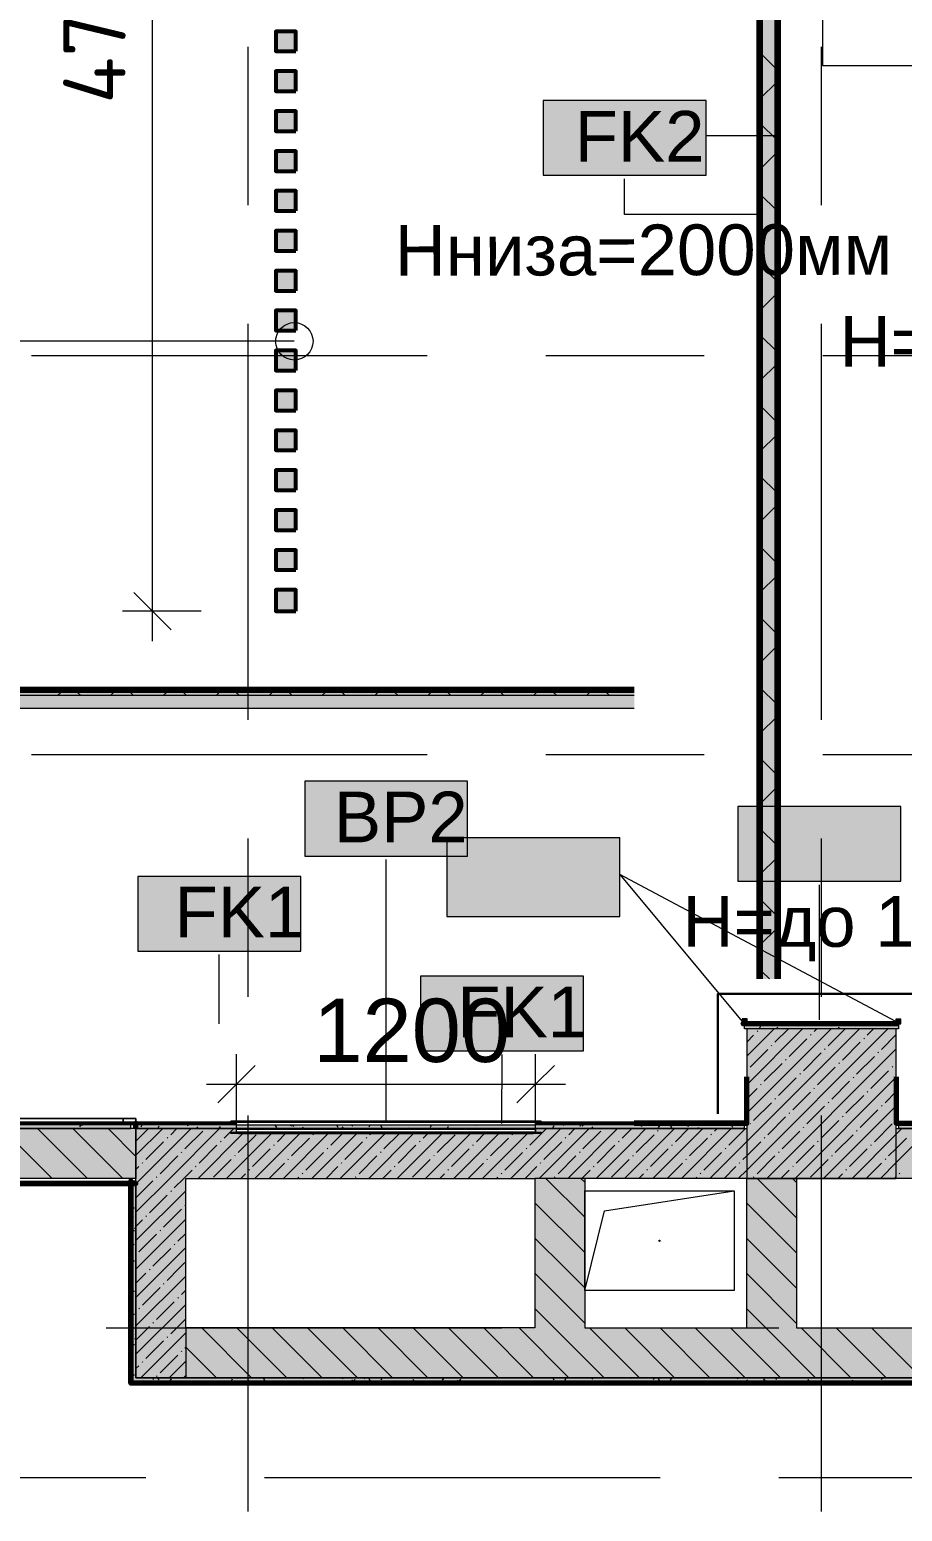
# Model space of a CAD drawing. Header units: millimetres. Extents: x -3817 to 677485, y -22715 to 103890.
# Drawn here: x 51527 to 55028, y 12276 to 18218 of the extents above; entities that cross this region are included whole.
import ezdxf

# ---------------------------------------------------------------- set-up
doc = ezdxf.new("R2010")
doc.units = ezdxf.units.MM
doc.layers.add('PDF _Геометрия', color=7, linetype='Continuous', true_color=0x1d1d1d)
doc.layers.add('PDF _Сплошная заливка', color=7, linetype='Continuous', true_color=0xffffff)
doc.layers.add('PDF _Текст', color=7, linetype='Continuous')
doc.styles.add('PDF GOST-Common', font='arial.ttf')
doc.styles.add('PDF ISOCPEUR', font='isocpeur.ttf')

msp = doc.modelspace()

# ---------------------------------------------------------------- hatches: boundary and pattern name
at = {"layer": 'PDF _Сплошная заливка', "transparency": 33554559}
for points in [[(53951.9, 15559.8), (53951.9, 15572.3), (50511.2, 15572.3), (50511.2, 15559.8), (53362, 15559.8)], [(53362, 15547.3), (53951.9, 15547.3), (53951.9, 15559.8), (50511.2, 15559.8), (50511.2, 15547.3), (51877.7, 15547.3)], [(55003.3, 14211.3), (55012.3, 14211.3), (55012.3, 14231.3), (54394.3, 14231.3), (54394.3, 14211.3), (54846.4, 14211.3)], [(51933.3, 13811.3), (51933.3, 13831.3), (50511.2, 13831.3), (50511.2, 13811.3), (51877.7, 13811.3)], [(51953.3, 13611.3), (51952.3, 13811.3), (50511.2, 13811.3), (50511.2, 13611.3), (51877.7, 13611.3)], [(51952.3, 13811.3), (53951.9, 13811.3), (53951.9, 13831.3), (53556.7, 13831.3), (53556.7, 13824.3), (52356.7, 13824.3), (52356.7, 13831.3), (51952.3, 13831.3)], [(53553.3, 13250.9), (53753.3, 13250.9), (53753.3, 13611.3), (53553.3, 13611.3), (53553.3, 13450.1)]]:
    msp.add_hatch(color=256, dxfattribs=at).paths.add_polyline_path(points)
at = {"layer": 'PDF _Сплошная заливка', "true_color": 0xe7e7e7, "transparency": 33554559}
msp.add_hatch(color=254, dxfattribs=at).paths.add_polyline_path([(53951.9, 15497.3), (53951.9, 15547.3), (50511.2, 15547.3), (50511.2, 15497.3), (53362, 15497.3)])
at = {"layer": 'PDF _Сплошная заливка', "transparency": 33554559}
h = msp.add_hatch(color=256, dxfattribs=at)
h.paths.add_polyline_path([(53951.9, 13611.3), (53951.9, 13811.3), (51953.3, 13811.3), (51953.3, 13611.3), (53753.3, 13611.3)], flags=0)
h.paths.add_polyline_path([(52341.5, 13791.3), (52334.2, 13791.3), (52334.2, 13796.3), (52356.7, 13796.3), (52356.7, 13808.3), (53556.7, 13808.3), (53556.7, 13796.3), (53579.2, 13796.3), (53579.2, 13791.3), (52356.7, 13791.3)], flags=0)
h = msp.add_hatch(color=256, dxfattribs=at)
h.paths.add_polyline_path([(56742.5, 13611.3), (60403.3, 13611.3), (60403.3, 13811.3), (57203.2, 13811.3), (57203.2, 13646.4), (56143.2, 13646.4), (56143.2, 13811.3), (55003.3, 13811.3), (55003.3, 13611.3), (56330.8, 13611.3)], flags=0)
h.paths.add_polyline_path([(53951.9, 13611.3), (54403.3, 13611.3), (54403.3, 13811.3), (53951.9, 13811.3)], flags=0)
h = msp.add_hatch(color=256, dxfattribs=at)
h.paths.add_polyline_path([(58473.3, 12811.3), (58683.3, 12811.3), (58683.3, 13011.4), (58473.3, 13011.4), (58473.3, 12891.4)], flags=0)
h.paths.add_polyline_path([(55103.3, 12811.3), (55103.3, 12851.3), (55108.3, 12851.3), (55108.3, 12811.3), (55447.1, 12811.3), (55458.6, 12831.3), (55493.3, 12811.3), (55498.3, 12811.3), (55498.3, 12851.3), (55503.3, 12851.3), (55503.3, 12811.3), (55743.3, 12811.3), (55743.3, 13011.4), (52153.3, 13011.4), (52153.3, 12811.3), (53362, 12811.3)], flags=0)
h.paths.add_polyline_path([(56853.3, 12811.3), (56853.3, 13011.4), (56643.3, 13011.4), (56643.3, 12811.3)], flags=0)
h.paths.add_polyline_path([(57553.3, 12811.3), (57773.3, 12811.3), (57773.3, 13011.4), (57553.3, 13011.4), (57553.3, 12891.4)], flags=0)
h = msp.add_hatch(color=256, dxfattribs=at)
h.paths.add_polyline_path([(56643.3, 12791.4), (56853.3, 12791.4), (56853.3, 12811.3), (56643.3, 12811.3)], flags=0)
h.paths.add_polyline_path([(53362, 12791.4), (55435.5, 12791.4), (55447.1, 12811.3), (51953.3, 12811.3), (51953.3, 12791.4)], flags=0)
h.paths.add_polyline_path([(55943.3, 12791.4), (55943.3, 12811.3), (55493.3, 12811.3), (55481.7, 12791.4), (55493.3, 12791.4)], flags=0)
h.paths.add_polyline_path([(57553.3, 12791.4), (57773.3, 12791.4), (57773.3, 12811.3), (57553.3, 12811.3)], flags=0)
h.paths.add_polyline_path([(61403.3, 12791.4), (61403.3, 12811.3), (61353.3, 12811.3), (61341.7, 12791.4), (61353.3, 12791.4)], flags=0)
h.paths.add_polyline_path([(58683.3, 12791.4), (58683.3, 12811.3), (58473.3, 12811.3), (58473.3, 12791.4)], flags=0)
h.paths.add_polyline_path([(61295.5, 12791.4), (61307.1, 12811.3), (59383.3, 12811.3), (59383.3, 12791.4), (61128.6, 12791.4)], flags=0)

# ---------------------------------------------------------------- linework, layer by layer
at = {"layer": 'PDF _Геометрия', "color": 7, "lineweight": 9}
for points in [[(52019.4, 15766.3), (52019.4, 20611.3), (52019.4, 22531.3)], [(54465.8, 18561.3), (54465.8, 14411.3)], [(54515.8, 18561.3), (54515.8, 14411.3)], [(54707, 18560.9), (54707, 18074.3), (55361.7, 18074.3)], [(54528.8, 17792.2), (54240.3, 17792.2)], [(54452.8, 17477.3), (53913.7, 17477.3), (53913.7, 17620.2)], [(52588.6, 16968.4), (50616.4, 16968.4), (49960.6, 16968.4)], [(52215, 15886.3), (52019.4, 15886.3), (51899.4, 15886.3)], [(53951.9, 15559.8), (50511.2, 15559.8)], [(53951.9, 15547.3), (50511.2, 15547.3)], [(52956.7, 13841.3), (52956.7, 14890.2)], [(55001.3, 14240.6), (53895, 14829.7), (54385.3, 14241.1)], [(54694.8, 14247), (54694.8, 14789.1)], [(52287.7, 14231.8), (52287.7, 14508.6)], [(52356.7, 13795.2), (52356.7, 13989.1), (52356.7, 14109.1)], [(53421.6, 13832), (53421.7, 14108.8)], [(53556.7, 13795.2), (53556.7, 13989.1), (53556.7, 14109.1)], [(52236.7, 13989.1), (53676.7, 13989.1)], [(53579.2, 13841.3), (52334.2, 13841.3), (53579.2, 13841.3)], [(52341.5, 13836.3), (52334.2, 13836.3), (52334.2, 13841.3), (52334.2, 13836.3), (53579.2, 13836.3), (53570.8, 13836.3)], [(52356.7, 13836.3), (52356.7, 13832.8)], [(53547.6, 13841.3), (52364.2, 13841.3), (53547.6, 13841.3)], [(52364.2, 13791.3), (53547.6, 13791.3)], [(53547.6, 13824.3), (52364.7, 13824.3)], [(52364.7, 13808.3), (53547.6, 13808.3)], [(53556.7, 13836.3), (53556.7, 13832.5)], [(53753.3, 13611.3), (53553.3, 13611.3)], [(54603.3, 13611.3), (54403.3, 13611.3)], [(53753.3, 13161.3), (53833.3, 13481.3), (54353.3, 13561.4)], [(52153.3, 13011.4), (52153.3, 12811.3)]]:
    msp.add_lwpolyline(points, dxfattribs=at)
at = {"layer": 'PDF _Геометрия', "color": 96, "lineweight": 70, "true_color": 0x008000}
for points in [[(54453.3, 14411.3), (54453.3, 18561.3), (54452.3, 18561.3), (54452.3, 14411.3)], [(54528.3, 14411.3), (54528.3, 18555.3), (54529.3, 18555.3), (54529.3, 14411.3)], [(56818.5, 13831.3), (56143.2, 13831.3), (55007.3, 13831.3), (55007.3, 13832.3), (56143.2, 13832.3), (56818.5, 13832.3)]]:
    msp.add_lwpolyline(points, dxfattribs=at)
at = {"layer": 'PDF _Геометрия', "color": 9, "lineweight": 9, "true_color": 0xc0c0c0}
for points in [[(54453.3, 14411.3), (54453.3, 18561.3), (54528.3, 18561.3), (54528.3, 14411.3)], [(55003.3, 13811.3), (56143.2, 13811.3), (56818.5, 13811.3), (56143.2, 13811.3), (55013.3, 13811.3), (55013.3, 13831.3), (56143.2, 13831.3), (56798.5, 13831.3), (56798.5, 16326.3), (56798.5, 17715.1), (56798.5, 17735.1), (57573.3, 17735.1), (57573.3, 17815.1), (57585.3, 17815.1)], [(50511.2, 15572.3), (53951.9, 15572.3)], [(50511.2, 15497.3), (53951.9, 15497.3)], [(51952.3, 13811.3), (50511.2, 13811.3), (51933.3, 13811.3), (51933.3, 13831.3), (50511.2, 13831.3)], [(53556.7, 13831.3), (53951.9, 13831.3), (54393.3, 13831.3), (54393.3, 13811.3), (53951.9, 13811.3), (51953.3, 13811.3), (53951.9, 13811.3), (54403.3, 13811.3)], [(51953.3, 13831.3), (52356.7, 13831.3)], [(55435.5, 12791.4), (51953.3, 12791.4), (51933.3, 12791.4), (51933.3, 13250.9), (51933.3, 13601.4), (51953.3, 13601.4), (51953.3, 13250.9), (51953.3, 13611.3), (50511.2, 13611.3)]]:
    msp.add_lwpolyline(points, dxfattribs=at)
at = {"layer": 'PDF _Геометрия', "color": 2, "lineweight": 53}
for points in [[(52595, 18131.3), (52595, 18211.3), (52515, 18211.3), (52515, 18131.3)], [(52595, 17971.3), (52595, 18051.3), (52515, 18051.3), (52515, 17971.3)], [(52595, 17811.3), (52595, 17891.3), (52515, 17891.3), (52515, 17811.3)], [(52595, 17651.3), (52595, 17731.3), (52515, 17731.3), (52515, 17651.3)], [(52595, 17491.3), (52595, 17571.3), (52515, 17571.3), (52515, 17491.3)], [(52595, 17331.3), (52595, 17411.4), (52515, 17411.4), (52515, 17331.3)], [(52595, 17171.3), (52595, 17251.3), (52515, 17251.3), (52515, 17171.3)], [(52595, 17011.3), (52595, 17091.3), (52515, 17091.3), (52515, 17011.3)], [(52595, 16851.3), (52595, 16931.3), (52515, 16931.3), (52515, 16851.3)], [(52595, 16691.3), (52595, 16771.3), (52515, 16771.3), (52515, 16691.3)], [(52595, 16531.4), (52595, 16611.3), (52515, 16611.3), (52515, 16531.4)], [(52595, 16371.3), (52595, 16451.3), (52515, 16451.3), (52515, 16371.3)], [(52595, 16211.3), (52595, 16291.3), (52515, 16291.3), (52515, 16211.3)], [(52595, 16051.3), (52595, 16131.3), (52515, 16131.3), (52515, 16051.3)], [(52595, 15886.3), (52595, 15971.3), (52515, 15971.3), (52515, 15886.3)]]:
    msp.add_lwpolyline(points, close=True, dxfattribs=at)
at = {"layer": 'PDF _Геометрия', "color": 253, "lineweight": 9, "true_color": 0xaaaaaa}
for points in [[(52403.3, 17514.8), (52403.3, 18149.8)], [(54703.3, 17514.8), (54703.3, 18149.8)], [(52403.3, 15451), (52403.3, 17038.5)], [(54703.3, 15451), (54703.3, 17038.5)], [(51533.8, 16911.4), (53121.3, 16911.4)], [(53597.6, 16911.4), (54232.6, 16911.4)], [(54708.8, 16911.4), (56296.3, 16911.4)], [(51533.8, 15311.3), (53121.3, 15311.3)], [(53597.6, 15311.3), (54232.6, 15311.3)], [(54708.8, 15311.3), (56296.3, 15311.3)], [(52403.3, 14339.8), (52403.3, 14974.8)], [(54703.3, 14339.8), (54703.3, 14974.8)], [(52403.3, 12276), (52403.3, 13863.5)], [(54703.3, 12276), (54703.3, 13863.5)], [(51833.8, 13011.4), (53421.3, 13011.4)], [(53897.6, 13011.4), (54532.6, 13011.4)], [(55008.8, 13011.4), (56596.3, 13011.4)], [(51357.6, 12411.3), (51992.6, 12411.3)], [(52468.8, 12411.3), (54056.3, 12411.3)], [(54532.6, 12411.3), (55167.6, 12411.3)]]:
    msp.add_lwpolyline(points, dxfattribs=at)
at = {"layer": 'PDF _Геометрия', "color": 6, "lineweight": 9, "true_color": 0xff1dff}
for points in [[(54528.3, 18054.2), (54515.8, 18066.7), (54465.8, 18116.7), (54453.3, 18129.2)], [(54453.3, 17937.6), (54465.8, 17950.1), (54515.8, 18000.1), (54528.3, 18012.6)], [(54528.3, 17771.3), (54515.8, 17783.8), (54465.8, 17833.8), (54453.3, 17846.3)], [(54453.3, 17654.7), (54465.8, 17667.2), (54515.8, 17717.2), (54528.3, 17729.7)], [(54528.3, 17488.5), (54515.8, 17501), (54465.8, 17551), (54453.3, 17563.5)], [(54453.3, 17371.9), (54465.8, 17384.4), (54515.8, 17434.4), (54528.3, 17446.9)], [(54528.3, 17205.7), (54515.8, 17218.2), (54465.8, 17268.2), (54453.3, 17280.7)], [(54453.3, 17089.1), (54465.8, 17101.6), (54515.8, 17151.6), (54528.3, 17164.1)], [(54528.3, 16922.8), (54515.8, 16935.3), (54465.8, 16985.3), (54453.3, 16997.8)], [(54453.3, 16806.2), (54465.8, 16818.7), (54515.8, 16868.7), (54528.3, 16881.2)], [(54528.3, 16640), (54515.8, 16652.5), (54465.8, 16702.5), (54453.3, 16715)], [(54453.3, 16523.4), (54465.8, 16535.9), (54515.8, 16585.9), (54528.3, 16598.4)], [(54528.3, 16357.1), (54515.8, 16369.6), (54465.8, 16419.6), (54453.3, 16432.1)], [(54453.3, 16240.5), (54465.8, 16253), (54515.8, 16303), (54528.3, 16315.5)], [(54528.3, 16074.3), (54515.8, 16086.8), (54465.8, 16136.8), (54453.3, 16149.3)], [(54453.3, 15957.7), (54465.8, 15970.2), (54515.8, 16020.2), (54528.3, 16032.7)], [(54528.3, 15791.4), (54515.8, 15803.9), (54465.8, 15853.9), (54453.3, 15866.4)], [(54453.3, 15674.8), (54465.8, 15687.3), (54515.8, 15737.3), (54528.3, 15749.8)], [(54528.3, 15508.6), (54515.8, 15521.1), (54465.8, 15571.1), (54453.3, 15583.6)], [(54453.3, 15392), (54465.8, 15404.5), (54515.8, 15454.5), (54528.3, 15467)], [(54528.3, 15225.8), (54515.8, 15238.3), (54465.8, 15288.3), (54453.3, 15300.8)], [(54453.3, 15109.2), (54465.8, 15121.7), (54515.8, 15171.7), (54528.3, 15184.2)], [(54528.3, 14942.9), (54515.8, 14955.4), (54465.8, 15005.4), (54453.3, 15017.9)], [(54453.3, 14826.3), (54465.8, 14838.8), (54515.8, 14888.8), (54528.3, 14901.3)], [(54528.3, 14660.1), (54515.8, 14672.6), (54465.8, 14722.6), (54453.3, 14735.1)], [(54453.3, 14543.5), (54465.8, 14556), (54515.8, 14606), (54528.3, 14618.5)], [(54494.1, 14411.3), (54465.8, 14439.7), (54453.3, 14452.2)]]:
    msp.add_lwpolyline(points, dxfattribs=at)
at = {"layer": 'PDF _Геометрия', "color": 7, "lineweight": 9}
for points in [[(54240.3, 17934.1), (53587.1, 17934.1), (53587.1, 17634.1), (54240.3, 17634.1)], [(53283.2, 15204.1), (52630.1, 15204.1), (52630.1, 14904.1), (53283.2, 14904.1)], [(55021.4, 15103), (54368.3, 15103), (54368.3, 14803), (55021.4, 14803)], [(53895, 14977.3), (53201, 14977.3), (53201, 14662), (53895, 14662)], [(53895, 14977.3), (53201, 14977.3), (53201, 14662), (53895, 14662)], [(52614.3, 14822.5), (51961.2, 14822.5), (51961.2, 14522.5), (52614.3, 14522.5)], [(53748.2, 14422.7), (53095.1, 14422.7), (53095.1, 14122.7), (53748.2, 14122.7)], [(55003.3, 14211.3), (54403.3, 14211.3), (54403.3, 13611.3), (55003.3, 13611.3)], [(50949.3, 13851.3), (50949.3, 13832.3), (50949.3, 13851.3), (50899.3, 13851.3), (50899.3, 13832.3), (50899.3, 13851.3), (49399.3, 13851.3), (50899.3, 13851.3), (50949.3, 13851.3), (51902.3, 13851.3), (50949.3, 13851.3), (51902.3, 13851.3), (50949.3, 13851.3), (51902.3, 13851.3), (51952.3, 13851.3), (51952.3, 13831.3), (51952.3, 13851.3), (51902.3, 13851.3), (51902.3, 13832.3), (51902.3, 13851.3)], [(51953.3, 13811.3), (51953.3, 13611.3)], [(52334.2, 13796.3), (53579.2, 13796.3), (53579.2, 13791.3), (52334.2, 13791.3)], [(52356.7, 13824.3), (52356.7, 13836.3), (53556.7, 13836.3), (53556.7, 13824.3)], [(52356.7, 13796.3), (52356.7, 13808.3), (53556.7, 13808.3), (53556.7, 13796.3)], [(53579.2, 13841.3), (53579.2, 13836.3)], [(54353.3, 13561.4), (54353.3, 13161.3), (53753.3, 13161.3), (53753.3, 13561.4)]]:
    msp.add_lwpolyline(points, close=True, dxfattribs=at)
at = {"layer": 'PDF _Геометрия', "color": 7, "lineweight": 20}
for points in [[(51944.4, 15961.3), (52019.4, 15886.3), (52094.4, 15811.3)], [(52431.7, 14064.1), (52356.7, 13989.1), (52281.7, 13914.1)], [(53631.7, 14064.1), (53556.7, 13989.1), (53481.7, 13914.1)]]:
    msp.add_lwpolyline(points, dxfattribs=at)
at = {"layer": 'PDF _Геометрия', "color": 231, "lineweight": 70, "true_color": 0xff80c0}
for points in [[(50511.2, 15573.6), (53951.9, 15573.6)], [(50511.2, 15572.6), (53951.9, 15572.6)], [(54394.3, 14231.3), (54388.5, 14231.3), (54388.5, 14232.3), (55012.3, 14232.3), (55012.3, 14231.3)], [(55003.3, 14231.3), (54403.3, 14231.3)], [(54402.3, 14018.3), (54402.3, 13831.3), (54403.3, 13831.3), (54403.3, 14018.3)], [(55003.3, 14018.3), (55003.3, 13832.3), (55004.3, 13832.3), (55004.3, 14018.3)], [(51952.3, 13811.3), (51952.3, 13831.3), (51952.3, 13832.3), (51953.3, 13832.3), (51953.3, 13831.3)], [(54403.3, 13832.3), (53951.9, 13832.4)], [(54403.3, 13831.3), (53951.9, 13831.4)], [(50511.2, 13590.4), (51953.3, 13590.4), (51953.3, 13591.3), (50511.2, 13591.3)], [(55435, 12790.4), (51932.3, 12790.4), (51932.3, 12791.4), (51932.3, 13250.9), (51932.3, 13601.4), (51933.3, 13601.4), (51933.3, 13250.9), (51933.3, 12791.4), (55435.5, 12791.4)]]:
    msp.add_lwpolyline(points, dxfattribs=at)
at = {"layer": 'PDF _Геометрия', "lineweight": 9}
for points in [[(51638.8, 15547.3), (51651.3, 15559.8), (51663.8, 15572.3)], [(51731.8, 15547.3), (51719.3, 15559.8), (51706.8, 15572.3)], [(51850.9, 15547.3), (51863.4, 15559.8), (51875.9, 15572.3)], [(51943.9, 15547.3), (51931.4, 15559.8), (51918.9, 15572.3)], [(52063, 15547.3), (52075.5, 15559.8), (52088, 15572.3)], [(52156.1, 15547.3), (52143.6, 15559.8), (52131.1, 15572.3)], [(52275.2, 15547.3), (52287.7, 15559.8), (52300.2, 15572.3)], [(52368.2, 15547.3), (52355.7, 15559.8), (52343.2, 15572.3)], [(52487.3, 15547.3), (52499.8, 15559.8), (52512.3, 15572.3)], [(52580.3, 15547.3), (52567.8, 15559.8), (52555.3, 15572.3)], [(52699.4, 15547.3), (52711.9, 15559.8), (52724.4, 15572.3)], [(52792.5, 15547.3), (52780, 15559.8), (52767.5, 15572.3)], [(52911.6, 15547.3), (52924.1, 15559.8), (52936.6, 15572.3)], [(53004.6, 15547.3), (52992.1, 15559.8), (52979.6, 15572.3)], [(53123.7, 15547.3), (53136.2, 15559.8), (53148.7, 15572.3)], [(53216.7, 15547.3), (53204.2, 15559.8), (53191.7, 15572.3)], [(53335.8, 15547.3), (53348.3, 15559.8), (53360.8, 15572.3)], [(53428.9, 15547.3), (53416.4, 15559.8), (53403.9, 15572.3)], [(53548, 15547.3), (53560.5, 15559.8), (53573, 15572.3)], [(53641, 15547.3), (53628.5, 15559.8), (53616, 15572.3)], [(53760.1, 15547.3), (53772.6, 15559.8), (53785.1, 15572.3)], [(53853.1, 15547.3), (53840.6, 15559.8), (53828.1, 15572.3)], [(54255.5, 13611.3), (54403.3, 13759.1), (54855.5, 14211.3)], [(54369.6, 13611.3), (54403.3, 13645), (54969.6, 14211.3)], [(54403.3, 14101.2), (54513.4, 14211.3)], [(54403.3, 13987.2), (54627.4, 14211.3)], [(54403.3, 13873.1), (54741.5, 14211.3)], [(54445.2, 14200.2), (54447.5, 14202.5)], [(54516.5, 14157.4), (54570.4, 14211.3)], [(54673.3, 14200.2), (54684.5, 14211.3)], [(54730.3, 14143.1), (54798.5, 14211.3)], [(54887.1, 14185.9), (54912.6, 14211.3)], [(54403.3, 14158.2), (54430.9, 14185.9)], [(54502.2, 14143.1), (54504.6, 14145.5)], [(54573.5, 14100.4), (54644.8, 14171.6)], [(54659, 14185.9), (54661.4, 14188.3)], [(54787.3, 14086.1), (54858.6, 14157.4)], [(54872.9, 14171.6), (54875.2, 14174)], [(54944.1, 14128.9), (55003.3, 14188)], [(54416.7, 14057.6), (54487.9, 14128.9)], [(54483.6, 13611.3), (55003.3, 14131)], [(54559.2, 14086.1), (54561.6, 14088.5)], [(54630.5, 14043.3), (54701.8, 14114.6)], [(54716, 14128.9), (54718.4, 14131.2)], [(54844.3, 14029.1), (54915.6, 14100.4)], [(54929.9, 14114.6), (54932.3, 14117)], [(54403.3, 14044.2), (54404.8, 14045.7)], [(54473.7, 14000.6), (54545, 14071.9)], [(54616.2, 14029.1), (54618.6, 14031.5)], [(54687.5, 13986.3), (54758.8, 14057.6)], [(54773.1, 14071.9), (54775.4, 14074.2)], [(54901.4, 13972.1), (54972.6, 14043.3)], [(54986.9, 14057.6), (54989.3, 14060)], [(55001.2, 14071.9), (55003.3, 14074)], [(54403.3, 13930.2), (54445.2, 13972.1)], [(54459.4, 13986.3), (54461.8, 13988.7)], [(54530.7, 13943.5), (54602, 14014.8)], [(54597.7, 13611.3), (55003.3, 14016.9)], [(54673.3, 13972.1), (54675.6, 13974.4)], [(54744.5, 13929.3), (54815.8, 14000.6)], [(54830.1, 14014.8), (54832.5, 14017.2)], [(54430.9, 13843.8), (54502.2, 13915)], [(54516.5, 13929.3), (54518.8, 13931.7)], [(54587.7, 13886.5), (54659, 13957.8)], [(54730.3, 13915), (54732.7, 13917.4)], [(54801.6, 13872.3), (54872.9, 13943.5)], [(54887.1, 13957.8), (54889.5, 13960.2)], [(54958.4, 13915), (55003.3, 13959.9)], [(54487.9, 13786.7), (54559.2, 13858)], [(54573.5, 13872.3), (54575.8, 13874.6)], [(54644.8, 13829.5), (54716, 13900.8)], [(54711.7, 13611.3), (55003.3, 13902.9)], [(54787.3, 13858), (54789.7, 13860.4)], [(54858.6, 13815.2), (54929.9, 13886.5)], [(54944.1, 13900.8), (54946.5, 13903.1)], [(55001.2, 13843.8), (55003.3, 13845.9)], [(51617.2, 13611.3), (51417.2, 13811.3)], [(51758.6, 13611.3), (51558.6, 13811.3)], [(51900, 13611.3), (51700, 13811.3)], [(51953.3, 13699.5), (51841.5, 13811.3)], [(51953.3, 13704.1), (52060.5, 13811.3)], [(51953.3, 13590.1), (51974.6, 13611.3), (52174.5, 13811.3)], [(51953.3, 13476), (52088.6, 13611.3), (52288.6, 13811.3)], [(51953.3, 13761.1), (52003.5, 13811.3)], [(52092.9, 13786.7), (52117.5, 13811.3)], [(52149.9, 13729.7), (52221.2, 13801)], [(52202.6, 13611.3), (52382.6, 13791.3)], [(52306.7, 13772.5), (52345.6, 13811.3)], [(52316.7, 13611.3), (52496.7, 13791.3)], [(52363.8, 13715.4), (52435.1, 13786.7)], [(52399.6, 13808.3), (52402.6, 13811.3)], [(52430.7, 13611.3), (52610.7, 13791.3)], [(52513.7, 13808.3), (52516.7, 13811.3)], [(52520.6, 13758.2), (52553.7, 13791.3)], [(52544.8, 13611.3), (52724.8, 13791.3)], [(52570.7, 13808.3), (52573.7, 13811.3)], [(52627.7, 13808.3), (52630.7, 13811.3)], [(52658.8, 13611.3), (52838.8, 13791.3)], [(52663.2, 13786.7), (52665.5, 13789.1)], [(52684.8, 13808.3), (52687.8, 13811.3)], [(52734.4, 13744), (52781.8, 13791.3)], [(52741.8, 13808.3), (52744.8, 13811.3)], [(52772.9, 13611.3), (52952.9, 13791.3)], [(52798.8, 13808.3), (52801.8, 13811.3)], [(52855.8, 13808.3), (52858.8, 13811.3)], [(52886.9, 13611.3), (53066.9, 13791.3)], [(52891.2, 13786.7), (52895.9, 13791.3)], [(52912.9, 13808.3), (52915.9, 13811.3)], [(52948.3, 13729.7), (53009.9, 13791.3)], [(52969.9, 13808.3), (52972.9, 13811.3)], [(53001, 13611.3), (53181, 13791.3)], [(53083.9, 13808.3), (53086.9, 13811.3)], [(53105.1, 13772.5), (53124, 13791.3)], [(53115, 13611.3), (53295, 13791.3)], [(53141, 13808.3), (53144, 13811.3)], [(53162.1, 13715.4), (53233.4, 13786.7)], [(53199.7, 13810.1), (53201, 13811.3)], [(53229.1, 13611.3), (53409.1, 13791.3)], [(53312, 13808.3), (53315, 13811.3)], [(53318.9, 13758.2), (53352.1, 13791.3)], [(53343.1, 13611.3), (53523.4, 13791.6)], [(53369.1, 13808.3), (53372.1, 13811.3)], [(53426.1, 13808.3), (53429.1, 13811.3)], [(53457.2, 13611.3), (53657.2, 13811.3)], [(53461.5, 13786.7), (53463.9, 13789.1)], [(53483.1, 13808.3), (53486.1, 13811.3)], [(53532.8, 13744), (53600.2, 13811.3)], [(53540, 13808.2), (53543.1, 13811.3)], [(53571.2, 13611.3), (53771.2, 13811.3)], [(53685.3, 13611.3), (53885.3, 13811.3)], [(53689.6, 13786.7), (53714.2, 13811.3)], [(53746.6, 13729.7), (53817.9, 13801)], [(53799.3, 13611.3), (53951.9, 13763.9), (53999.3, 13811.3)], [(53903.4, 13772.5), (53942.3, 13811.3)], [(53913.4, 13611.3), (53951.9, 13649.9), (54113.4, 13811.3)], [(53960.5, 13715.4), (54031.7, 13786.7)], [(54027.4, 13611.3), (54227.4, 13811.3)], [(54046, 13801), (54048.4, 13803.4)], [(54117.3, 13758.2), (54170.4, 13811.3)], [(54141.5, 13611.3), (54341.5, 13811.3)], [(54259.8, 13786.7), (54262.2, 13789.1)], [(54274.1, 13801), (54284.5, 13811.3)], [(54331.1, 13744), (54398.5, 13811.3)], [(54416.7, 13829.5), (54419, 13831.9)], [(54545, 13729.7), (54616.2, 13801)], [(54630.5, 13815.2), (54632.9, 13817.6)], [(54701.8, 13772.5), (54773.1, 13843.8)], [(54758.8, 13715.4), (54830.1, 13786.7)], [(54825.8, 13611.3), (55003.3, 13788.8), (55025.8, 13811.3)], [(54844.3, 13801), (54846.7, 13803.4)], [(54915.6, 13758.2), (54986.9, 13829.5)], [(54939.8, 13611.3), (55003.3, 13674.8), (55139.8, 13811.3)], [(51993.1, 13686.9), (52064.4, 13758.2)], [(52078.6, 13772.5), (52081, 13774.8)], [(52207, 13672.7), (52278.2, 13744)], [(52292.5, 13758.2), (52294.9, 13760.6)], [(52420.8, 13658.4), (52492.1, 13729.7)], [(52506.3, 13744), (52508.7, 13746.3)], [(52577.6, 13701.2), (52648.9, 13772.5)], [(52720.2, 13729.7), (52722.5, 13732.1)], [(52791.5, 13686.9), (52862.7, 13758.2)], [(52877, 13772.5), (52879.4, 13774.8)], [(53005.3, 13672.7), (53076.6, 13744)], [(53090.8, 13758.2), (53093.2, 13760.6)], [(53219.1, 13658.4), (53290.4, 13729.7)], [(53304.7, 13744), (53307, 13746.3)], [(53376, 13701.2), (53447.2, 13772.5)], [(53518.5, 13729.7), (53520.9, 13732.1)], [(53589.8, 13686.9), (53661.1, 13758.2)], [(53675.3, 13772.5), (53677.7, 13774.8)], [(53803.6, 13672.7), (53874.9, 13744)], [(53889.2, 13758.2), (53891.6, 13760.6)], [(54017.5, 13658.4), (54088.8, 13729.7)], [(54103, 13744), (54105.4, 13746.3)], [(54174.3, 13701.2), (54245.6, 13772.5)], [(54316.9, 13729.7), (54319.2, 13732.1)], [(54388.1, 13686.9), (54403.3, 13702.1), (54459.4, 13758.2)], [(54473.7, 13772.5), (54476.1, 13774.8)], [(54602, 13672.7), (54673.3, 13744)], [(54687.5, 13758.2), (54689.9, 13760.6)], [(54815.8, 13658.4), (54887.1, 13729.7)], [(54901.4, 13744), (54903.7, 13746.3)], [(54972.6, 13701.2), (55003.3, 13731.8), (55043.9, 13772.5)], [(51978.9, 13672.7), (51981.2, 13675)], [(52050.1, 13629.9), (52121.4, 13701.2)], [(52135.7, 13715.4), (52138, 13717.8)], [(52264, 13615.7), (52335.3, 13686.9)], [(52349.5, 13701.2), (52351.9, 13703.6)], [(52487.8, 13611.3), (52549.1, 13672.7)], [(52563.4, 13686.9), (52565.7, 13689.3)], [(52634.6, 13644.2), (52705.9, 13715.4)], [(52777.2, 13672.7), (52779.6, 13675)], [(52848.5, 13629.9), (52919.8, 13701.2)], [(52934, 13715.4), (52936.4, 13717.8)], [(53062.3, 13615.7), (53133.6, 13686.9)], [(53147.9, 13701.2), (53150.2, 13703.6)], [(53286.1, 13611.3), (53347.4, 13672.7)], [(53361.7, 13686.9), (53364.1, 13689.3)], [(53433, 13644.2), (53504.3, 13715.4)], [(53575.5, 13672.7), (53577.9, 13675)], [(53646.8, 13629.9), (53718.1, 13701.2)], [(53732.4, 13715.4), (53734.7, 13717.8)], [(53860.7, 13615.7), (53931.9, 13686.9)], [(53946.2, 13701.2), (53948.6, 13703.6)], [(54084.5, 13611.3), (54145.8, 13672.7)], [(54160, 13686.9), (54162.4, 13689.3)], [(54231.3, 13644.2), (54302.6, 13715.4)], [(54373.9, 13672.7), (54376.3, 13675)], [(54445.2, 13629.9), (54516.5, 13701.2)], [(54530.7, 13715.4), (54533.1, 13717.8)], [(54659, 13615.7), (54730.3, 13686.9)], [(54744.5, 13701.2), (54746.9, 13703.6)], [(54882.8, 13611.3), (54944.1, 13672.7)], [(54958.4, 13686.9), (54960.8, 13689.3)], [(51953.3, 13647.1), (51964.6, 13658.4)], [(52035.9, 13615.7), (52038.3, 13618)], [(52107.2, 13572.9), (52145.6, 13611.3), (52178.4, 13644.2)], [(52192.7, 13658.4), (52195.1, 13660.8)], [(52373.7, 13611.3), (52392.3, 13629.9)], [(52406.5, 13644.2), (52408.9, 13646.5)], [(52601.8, 13611.3), (52606.1, 13615.7)], [(52620.4, 13629.9), (52622.8, 13632.3)], [(52715.9, 13611.3), (52762.9, 13658.4)], [(52834.2, 13615.7), (52836.6, 13618)], [(52944, 13611.3), (52976.8, 13644.2)], [(52991, 13658.4), (52993.4, 13660.8)], [(53172.1, 13611.3), (53190.6, 13629.9)], [(53204.9, 13644.2), (53207.3, 13646.5)], [(53400.2, 13611.3), (53404.5, 13615.7)], [(53418.7, 13629.9), (53421.1, 13632.3)], [(53514.2, 13611.3), (53561.3, 13658.4)], [(53753.3, 13455.2), (53597.1, 13611.3)], [(53632.6, 13615.7), (53634.9, 13618)], [(53753.3, 13596.6), (53738.5, 13611.3)], [(53742.3, 13611.3), (53775.1, 13644.2)], [(53789.4, 13658.4), (53791.8, 13660.8)], [(53970.4, 13611.3), (53989, 13629.9)], [(54003.2, 13644.2), (54005.6, 13646.5)], [(54198.5, 13611.3), (54202.8, 13615.7)], [(54217.1, 13629.9), (54219.4, 13632.3)], [(54312.6, 13611.3), (54359.6, 13658.4)], [(54430.9, 13615.7), (54433.3, 13618)], [(54603.3, 13453.7), (54445.6, 13611.3)], [(54540.7, 13611.3), (54573.5, 13644.2)], [(54603.3, 13595.1), (54587, 13611.3)], [(54587.7, 13658.4), (54590.1, 13660.8)], [(54768.8, 13611.3), (54787.3, 13629.9)], [(54801.6, 13644.2), (54803.9, 13646.5)], [(54996.9, 13611.3), (55001.2, 13615.7)], [(55015.4, 13629.9), (55017.8, 13632.3)], [(51953.3, 13533), (52021.6, 13601.4)], [(51953.3, 13362), (52153.3, 13562)], [(52092.9, 13558.6), (52095.3, 13561)], [(52007.4, 13473.1), (52078.6, 13544.4)], [(52149.9, 13501.6), (52152.3, 13504)], [(53753.3, 13313.8), (53553.3, 13513.8)], [(54603.3, 13312.3), (54403.3, 13512.3)], [(51953.3, 13247.9), (51956.3, 13250.9), (52153.3, 13447.9)], [(51953.3, 13419), (51978.9, 13444.6)], [(51993.1, 13458.8), (51995.5, 13461.2)], [(52064.4, 13416.1), (52135.7, 13487.3)], [(51964.6, 13316.3), (52035.9, 13387.6)], [(52050.1, 13401.8), (52052.5, 13404.2)], [(52121.4, 13359), (52153.3, 13390.9)], [(53753.3, 13172.3), (53674.7, 13250.9), (53553.3, 13372.3)], [(54603.3, 13170.9), (54403.3, 13370.9)], [(51953.3, 13133.9), (52070.3, 13250.9), (52153.3, 13333.9)], [(52021.6, 13259.3), (52092.9, 13330.5)], [(52107.2, 13344.8), (52109.5, 13347.2)], [(52078.6, 13202.2), (52127.3, 13250.9), (52149.9, 13273.5)], [(51953.3, 13190.9), (51993.1, 13230.7)], [(51953.3, 13019.8), (52153.3, 13219.8)], [(52007.4, 13245), (52009.7, 13247.4)], [(53753.3, 13030.9), (53553.3, 13230.9)], [(54603.3, 13029.4), (54403.3, 13229.4)], [(51978.9, 13102.4), (52050.1, 13173.7)], [(52064.4, 13188), (52066.8, 13190.3)], [(52121.4, 13130.9), (52123.8, 13133.3)], [(52135.7, 13145.2), (52153.3, 13162.8)], [(51953.3, 12905.8), (52153.3, 13105.8)], [(51964.6, 13088.2), (51967, 13090.5)], [(52035.9, 13045.4), (52107.2, 13116.7)], [(53831.4, 12811.3), (53631.4, 13011.4), (53553.3, 13089.5)], [(54679.9, 12811.3), (54479.9, 13011.4), (54403.3, 13088)], [(51953.3, 12962.8), (52007.4, 13016.9)], [(52021.6, 13031.2), (52024, 13033.5)], [(52092.9, 12988.4), (52153.3, 13048.7)], [(51972.9, 12811.3), (52153.3, 12991.7)], [(51993.1, 12888.6), (52064.4, 12959.9)], [(52078.6, 12974.1), (52081, 12976.5)], [(52417.2, 12811.3), (52217.2, 13011.4)], [(52558.6, 12811.3), (52358.6, 13011.4)], [(52700, 12811.3), (52500, 13011.4)], [(52841.5, 12811.3), (52641.5, 13011.4)], [(52982.9, 12811.3), (52782.9, 13011.4)], [(53124.3, 12811.3), (52924.3, 13011.4)], [(53265.7, 12811.3), (53065.7, 13011.4)], [(53407.1, 12811.3), (53207.1, 13011.4)], [(53548.6, 12811.3), (53348.6, 13011.4)], [(53690, 12811.3), (53490, 13011.4)], [(53972.8, 12811.3), (53772.8, 13011.4)], [(54114.2, 12811.3), (53914.2, 13011.4)], [(54255.7, 12811.3), (54055.7, 13011.4)], [(54397.1, 12811.3), (54197.1, 13011.4)], [(54538.5, 12811.3), (54338.5, 13011.4)], [(54821.4, 12811.3), (54621.4, 13011.4)], [(54962.8, 12811.3), (54762.8, 13011.4)], [(55103.3, 12812.3), (54904.2, 13011.4)], [(52050.1, 12831.6), (52121.4, 12902.8)], [(52135.7, 12917.1), (52138, 12919.5)], [(52149.9, 12931.4), (52153.3, 12934.7)], [(52275.8, 12811.3), (52153.3, 12933.9)], [(51953.3, 12848.7), (51964.6, 12860.1)], [(51978.9, 12874.3), (51981.2, 12876.7)], [(52086.9, 12811.3), (52153.3, 12877.7)], [(52035.9, 12817.3), (52038.3, 12819.7)], [(52144, 12811.3), (52153.3, 12820.6)]]:
    msp.add_lwpolyline(points, dxfattribs=at)
at = {"layer": 'PDF _Геометрия', "color": 231, "lineweight": 30, "true_color": 0xff80c0}
msp.add_lwpolyline([(54287.4, 13870.9), (54287.4, 14350.9), (55127.4, 14350.9), (55127.4, 13870.9)], dxfattribs=at)
at = {"layer": 'PDF _Геометрия', "color": 7, "lineweight": 20}
for points in [[(54385.3, 14231.3), (54405.3, 14231.3), (54405.3, 14250.8), (54385.3, 14250.8)], [(55021.3, 14250.4), (55001.3, 14250.4), (55001.3, 14230.9), (55021.3, 14230.9)]]:
    msp.add_lwpolyline(points, close=True, dxfattribs=at)
at = {"layer": 'PDF _Геометрия', "color": 9, "lineweight": 9, "true_color": 0xc0c0c0}
for points in [[(54394.3, 14231.3), (55012.3, 14231.3), (55012.3, 14211.3), (54394.3, 14211.3)], [(53553.3, 13250.9), (53553.3, 13011.4), (52153.3, 13011.4), (52153.3, 13250.9), (52153.3, 13611.3), (53553.3, 13611.3)], [(54403.3, 13011.4), (54403.3, 13611.3), (53951.9, 13611.3), (53753.3, 13611.3), (53753.3, 13250.9), (53753.3, 13011.4)], [(55743.3, 13011.4), (55743.3, 13611.3), (54603.3, 13611.3), (54603.3, 13011.4)], [(55447.1, 12811.3), (51953.3, 12811.3), (51953.3, 13250.9), (51953.3, 12811.3), (52153.3, 12811.3)]]:
    msp.add_lwpolyline(points, close=True, dxfattribs=at)
at = {"layer": 'PDF _Геометрия', "color": 253, "lineweight": 9, "true_color": 0x9b9b9b}
for points in [[(54459.3, 14222.4), (54454.3, 14213.7)], [(54471.3, 14211.3), (54469.8, 14214.1)], [(54527.4, 14218.4), (54523.3, 14211.3)], [(54558.6, 14225.3), (54568.7, 14225.3)], [(54650.1, 14225.3), (54660.1, 14225.3)], [(54675.6, 14231.3), (54673.6, 14227.9)], [(54711, 14225.3), (54721.1, 14225.3)], [(54746.9, 14221.7), (54741.9, 14230.4)], [(54773.1, 14217.3), (54769.7, 14211.3)], [(54841.1, 14213.2), (54840.1, 14211.3)], [(54863.4, 14225.3), (54873.5, 14225.3)], [(54954.9, 14225.3), (54964.9, 14225.3)], [(51632.5, 13829), (51642.6, 13829)], [(51640.3, 13811.3), (51639.9, 13812.1)], [(51724, 13829), (51734, 13829)], [(51731.7, 13826.3), (51726.7, 13817.6)], [(51739.3, 13822.7), (51734.3, 13831.3)], [(51769.8, 13831.3), (51768.3, 13828.7)], [(51784.9, 13829), (51795, 13829)], [(51977.5, 13825.2), (51972.4, 13816.5)], [(52028.8, 13829), (52038.8, 13829)], [(52045.5, 13821.1), (52040.5, 13812.4)], [(52053.1, 13827.8), (52051.1, 13831.3)], [(52120.2, 13829), (52130.3, 13829)], [(52162.8, 13820.8), (52157.8, 13829.5)], [(52192.2, 13831.3), (52191.8, 13830.6)], [(52203.4, 13811.3), (52199.4, 13818.3)], [(52291.2, 13820), (52286.2, 13811.3)], [(52298.9, 13828.9), (52297.5, 13831.3)], [(52303.1, 13829), (52313.2, 13829)], [(52359.3, 13815.9), (52356.6, 13811.3)], [(52518.2, 13814.8), (52513.2, 13823.5)], [(52575.3, 13824.3), (52573.6, 13821.4)], [(52586.2, 13818.9), (52583.1, 13824.3)], [(52625.8, 13811.3), (52622.8, 13816.4)], [(52763.9, 13815.9), (52759, 13824.3)], [(52782.7, 13817.8), (52779, 13811.3)], [(52821.7, 13824.3), (52819.3, 13820.3)], [(52892.1, 13824.3), (52887.3, 13816.2)], [(52941.6, 13812.9), (52936.6, 13821.6)], [(53048.1, 13811.3), (53046.3, 13814.5)], [(53138.1, 13823.8), (53133.1, 13815.1)], [(53206.1, 13819.7), (53201.3, 13811.3)], [(53224.1, 13811.3), (53224, 13811.5)], [(53323.4, 13822.2), (53322.2, 13824.3)], [(53629.6, 13821.6), (53624.5, 13812.9)], [(53637.2, 13827.3), (53634.9, 13831.3)], [(53644.2, 13829), (53654.3, 13829)], [(53670.4, 13831.3), (53666.2, 13824.1)], [(53739.2, 13828.7), (53734.2, 13820)], [(53735.7, 13829), (53745.7, 13829)], [(53746.9, 13820.3), (53741.8, 13829)], [(53787.2, 13811.3), (53783.5, 13817.8)], [(53796.6, 13829), (53806.7, 13829)], [(53882.9, 13828.4), (53881.2, 13831.3)], [(53949, 13829), (53951.9, 13829), (53959.1, 13829)], [(53985, 13827.6), (53980, 13818.9)], [(54040.5, 13829), (54050.5, 13829)], [(54053, 13823.5), (54048, 13814.8)], [(54060.6, 13825.4), (54057.2, 13831.3)], [(54102.3, 13814.3), (54097.2, 13823)], [(54131.9, 13829), (54142, 13829)], [(54170.3, 13818.4), (54165.3, 13827.1)], [(54209.5, 13811.3), (54206.9, 13815.9)], [(54268.7, 13831.3), (54267.3, 13828.9)], [(54314.8, 13829), (54324.8, 13829)], [(54348, 13815.4), (54343, 13824.1)], [(51937.3, 13493.7), (51947.4, 13493.7)], [(51937.5, 13479.5), (51933.3, 13486.8)], [(51941.8, 13458.6), (51936.8, 13449.9)], [(51937.3, 13402.3), (51947.4, 13402.3)], [(51953, 13417), (51947.9, 13408.3)], [(51945.6, 13343.4), (51940.6, 13352.2)], [(51937.3, 13280.4), (51947.4, 13280.4)], [(51953.3, 13234.6), (51950.9, 13230.6)], [(51937.3, 13158.5), (51947.4, 13158.5)], [(51937.3, 13067), (51947.4, 13067)], [(51953.3, 12990.8), (51949.8, 12984.8)], [(51953.3, 12964.5), (51949.9, 12970.4)], [(51937.3, 12945.1), (51947.4, 12945.1)], [(51937.3, 12823.2), (51947.4, 12823.2)], [(51947.6, 12791.4), (51946.9, 12792.7)], [(51984.2, 12800.6), (51979.2, 12791.9)], [(51998.3, 12792.7), (52008.4, 12792.7)], [(52025.6, 12811.3), (52020.9, 12803.1)], [(52046.3, 12803.3), (52041.7, 12811.3)], [(52093.9, 12807.7), (52088.9, 12799)], [(52181.2, 12792.7), (52191.2, 12792.7)], [(52272.6, 12792.7), (52282.7, 12792.7)], [(52333.6, 12792.7), (52343.6, 12792.7)], [(52339.6, 12806.6), (52334.6, 12797.9)], [(52360.1, 12808.4), (52358.4, 12811.3)], [(52407.7, 12802.5), (52402.7, 12793.8)], [(52469.8, 12801.4), (52464.7, 12810.1)], [(52486, 12792.7), (52496, 12792.7)], [(52510.8, 12791.4), (52506.4, 12798.9)], [(52577.4, 12792.7), (52587.5, 12792.7)], [(52605.8, 12809.5), (52604.8, 12811.3)], [(52624, 12811.3), (52622, 12807.9)], [(52668.9, 12792.7), (52678.9, 12792.7)], [(52783.5, 12806.5), (52780.8, 12811.3)], [(52789.5, 12793.2), (52788.4, 12791.4)], [(52825.2, 12795.4), (52820.1, 12804.1)], [(52831.1, 12804.4), (52826.1, 12795.7)], [(52851.7, 12792.7), (52861.8, 12792.7)], [(52870.3, 12811.3), (52867.7, 12806.9)], [(52893.2, 12799.5), (52888.2, 12808.2)], [(52933.1, 12791.4), (52929.8, 12797)], [(52940.7, 12811.3), (52935.8, 12802.8)], [(52943.2, 12792.7), (52953.2, 12792.7)], [(53004.1, 12792.7), (53014.2, 12792.7)], [(53035.2, 12792.2), (53034.8, 12791.4)], [(53070.9, 12796.5), (53065.9, 12805.2)], [(53156.5, 12792.7), (53166.6, 12792.7)], [(53186.5, 12810.4), (53181.5, 12801.7)], [(53248.6, 12793.5), (53243.6, 12802.2)], [(53248, 12792.7), (53258, 12792.7)], [(53254.6, 12806.3), (53249.5, 12797.6)], [(53339.4, 12792.7), (53349.5, 12792.7)], [(53355.4, 12791.4), (53353.3, 12795.1)], [(53522.3, 12792.7), (53532.4, 12792.7)], [(53531.4, 12791.4), (53531, 12792.1)], [(53613.7, 12792.7), (53623.8, 12792.7)], [(53630.4, 12802.8), (53625.5, 12811.3)], [(53636.4, 12797), (53633.1, 12791.4)], [(53678, 12808.2), (53673, 12799.5)], [(53674.7, 12792.7), (53684.8, 12792.7)], [(53715, 12811.3), (53714.6, 12810.6)], [(53785.4, 12811.3), (53782.6, 12806.6)], [(53827.1, 12792.7), (53837.2, 12792.7)], [(53882.1, 12795.9), (53879.4, 12791.4)], [(53918.5, 12792.7), (53928.6, 12792.7)], [(53944.2, 12807.9), (53942.2, 12811.3)], [(53950.1, 12791.9), (53949.8, 12791.4)], [(54010, 12792.7), (54020, 12792.7)], [(54031.8, 12811.3), (54028.4, 12805.5)], [(54053.9, 12800.9), (54048.8, 12809.6)], [(54094.5, 12791.4), (54090.5, 12798.4)], [(54101.4, 12810.1), (54096.4, 12801.4)], [(54189.9, 12809), (54188.6, 12811.3)], [(54192.9, 12792.7), (54202.9, 12792.7)], [(54284.3, 12792.7), (54294.4, 12792.7)], [(54345.3, 12792.7), (54355.3, 12792.7)], [(54367.6, 12806), (54364.6, 12811.3)], [(54409.3, 12794.9), (54404.2, 12803.6)], [(54477.3, 12799), (54472.3, 12807.7)], [(54483.2, 12800.8), (54478.2, 12792.1)], [(54497.7, 12792.7), (54507.7, 12792.7)], [(54516.9, 12791.4), (54513.9, 12796.5)], [(54524.5, 12811.3), (54519.8, 12803.3)], [(54589.1, 12792.7), (54599.2, 12792.7)], [(54630.1, 12811.3), (54629.5, 12810.3)], [(54655, 12796), (54650, 12804.7)], [(54680.5, 12792.7), (54690.6, 12792.7)], [(54729, 12799.7), (54724.1, 12791.4)], [(54797, 12795.7), (54794.5, 12791.4)], [(54832.7, 12793), (54827.7, 12801.7)], [(54863.4, 12792.7), (54873.5, 12792.7)], [(54876.5, 12811.3), (54875.2, 12809.3)], [(54939.2, 12791.4), (54937.3, 12794.6)], [(54946.8, 12811.3), (54943.3, 12805.2)], [(54954.9, 12792.7), (54964.9, 12792.7)], [(55015.8, 12792.7), (55025.9, 12792.7)]]:
    msp.add_lwpolyline(points, dxfattribs=at)
at = {"layer": 'PDF _Геометрия', "color": 231, "lineweight": 53, "true_color": 0xff80c0}
msp.add_lwpolyline([(50511.2, 13832.3), (51952.3, 13832.3), (51952.3, 13831.3), (50511.2, 13831.3)], close=True, dxfattribs=at)
for points in [[(52356.7, 13831.8), (51953.3, 13831.8), (51953.3, 13832.8), (52356.7, 13832.8)], [(53556.7, 13832.5), (53951.9, 13832.4), (53951.9, 13831.4), (53556.7, 13831.5)]]:
    msp.add_lwpolyline(points, dxfattribs=at)
at = {"layer": 'PDF _Геометрия', "color": 7, "lineweight": 9}
for centre, radius in [((52588.6, 16968.4), 75), ((52588.6, 16968.4), 75), ((54053.3, 13361.3), 2.5)]:
    msp.add_circle(centre, radius, dxfattribs=at)
at = {"layer": 'PDF _Сплошная заливка', "lineweight": 35, "transparency": 33554559}
for points in [[(54465.8, 14411.3), (54465.8, 18561.3), (54453.3, 14411.3), (54453.3, 18561.3)], [(54515.8, 14411.3), (54515.8, 18561.3), (54465.8, 14411.3), (54465.8, 18561.3)], [(54528.3, 14411.3), (54528.3, 18561.3), (54515.8, 14411.3), (54515.8, 18561.3)], [(54403.3, 13611.3), (55003.3, 13611.3), (54403.3, 14211.3), (55003.3, 14211.3)], [(53951.9, 13811.3), (54393.3, 13811.3), (53951.9, 13831.3), (54393.3, 13831.3)], [(55013.3, 13811.3), (56143.2, 13811.3), (55013.3, 13831.3), (56143.2, 13831.3)], [(52153.3, 13250.9), (52153.3, 13611.3), (51953.3, 13250.9), (51953.3, 13611.3)], [(54603.3, 13011.4), (54603.3, 13611.3), (54403.3, 13011.4), (54403.3, 13611.3)], [(51953.3, 13250.9), (51953.3, 13601.4), (51933.3, 13250.9), (51933.3, 13601.4)], [(51953.3, 12791.4), (51953.3, 13250.9), (51933.3, 12791.4), (51933.3, 13250.9)], [(52153.3, 12811.3), (52153.3, 13250.9), (51953.3, 12811.3), (51953.3, 13250.9)], [(53553.3, 13011.4), (53753.3, 13011.4), (53553.3, 13250.9), (53753.3, 13250.9)]]:
    msp.add_solid(points, dxfattribs=at)
at = {"layer": 'PDF _Сплошная заливка', "color": 2, "lineweight": 35, "transparency": 33554559}
for points in [[(52515, 18131.3), (52595, 18131.3), (52515, 18211.3), (52595, 18211.3)], [(52515, 17971.3), (52595, 17971.3), (52515, 18051.3), (52595, 18051.3)], [(52515, 17811.3), (52595, 17811.3), (52515, 17891.3), (52595, 17891.3)], [(52515, 17651.3), (52595, 17651.3), (52515, 17731.3), (52595, 17731.3)], [(52515, 17491.3), (52595, 17491.3), (52515, 17571.3), (52595, 17571.3)], [(52515, 17331.3), (52595, 17331.3), (52515, 17411.4), (52595, 17411.4)], [(52515, 17171.3), (52595, 17171.3), (52515, 17251.3), (52595, 17251.3)], [(52515, 17011.3), (52595, 17011.3), (52515, 17091.3), (52595, 17091.3)], [(52515, 16851.3), (52595, 16851.3), (52515, 16931.3), (52595, 16931.3)], [(52515, 16691.3), (52595, 16691.3), (52515, 16771.3), (52595, 16771.3)], [(52515, 16531.4), (52595, 16531.4), (52515, 16611.3), (52595, 16611.3)], [(52515, 16371.3), (52595, 16371.3), (52515, 16451.3), (52595, 16451.3)], [(52515, 16211.3), (52595, 16211.3), (52515, 16291.3), (52595, 16291.3)], [(52515, 16051.3), (52595, 16051.3), (52515, 16131.3), (52595, 16131.3)], [(52515, 15886.3), (52595, 15886.3), (52515, 15971.3), (52595, 15971.3)]]:
    msp.add_solid(points, dxfattribs=at)
at = {"layer": 'PDF _Сплошная заливка', "lineweight": 9, "transparency": 33554559}
for points in [[(54240.3, 17934.1), (53587.1, 17934.1), (54240.3, 17634.1), (53587.1, 17634.1)], [(53283.2, 15204.1), (52630.1, 15204.1), (53283.2, 14904.1), (52630.1, 14904.1)], [(55021.4, 15103), (54368.3, 15103), (55021.4, 14803), (54368.3, 14803)], [(53895, 14977.3), (53201, 14977.3), (53895, 14662), (53201, 14662)], [(52614.3, 14822.5), (51961.2, 14822.5), (52614.3, 14522.5), (51961.2, 14522.5)], [(53748.2, 14422.7), (53095.1, 14422.7), (53748.2, 14122.7), (53095.1, 14122.7)]]:
    msp.add_solid(points, dxfattribs=at)
at = {"layer": 'PDF _Сплошная заливка', "color": 254, "lineweight": 35, "true_color": 0xffb9dc, "transparency": 33554559}
for points in [[(53951.9, 15572.6), (53951.9, 15573.6), (53362, 15572.6)], [(55003.3, 14231.3), (55012.3, 14232.3), (54846.4, 14231.3)], [(54402.3, 13831.3), (54403.3, 13831.3), (54402.3, 14018.3)], [(55003.3, 13832.3), (55004.3, 13832.3), (55003.3, 14018.3)], [(52356.7, 13831.8), (52356.7, 13832.8), (52341.5, 13831.8)], [(53951.9, 13831.4), (53951.9, 13832.4), (53733.1, 13831.5)], [(54403.3, 13831.3), (54403.3, 13832.3), (54104.2, 13831.4)], [(51932.3, 13250.9), (51933.3, 13250.9), (51932.3, 13450.1)], [(51932.3, 12791.4), (51933.3, 12791.4), (51932.3, 13250.9)]]:
    msp.add_solid(points, dxfattribs=at)
at = {"layer": 'PDF _Сплошная заливка', "color": 1, "lineweight": 35, "transparency": 33554559}
for points in [[(54385.3, 14231.3), (54405.3, 14231.3), (54385.3, 14250.8), (54405.3, 14250.8)], [(55021.3, 14230.9), (55021.3, 14250.4), (55001.3, 14230.9), (55001.3, 14250.4)]]:
    msp.add_solid(points, dxfattribs=at)
at = {"layer": 'PDF _Сплошная заливка', "color": 131, "lineweight": 35, "true_color": 0xa9f3f5, "transparency": 33554559}
for points in [[(54402.3, 13832.3), (54402.3, 14018.3), (54394.3, 13832.4), (54394.3, 14018.3)], [(55012.3, 13840.8), (55012.3, 14018.3), (55004.3, 13840.8), (55004.3, 14018.3)]]:
    msp.add_solid(points, dxfattribs=at)

# ---------------------------------------------------------------- texts
at = {"layer": 'PDF _Текст', "insert": (51786.7, 17920.8), "char_height": 250.11, "attachment_point": 4, "rotation": 90, "style": 'PDF ISOCPEUR'}
msp.add_mtext('4730', dxfattribs=at)
at = {"layer": 'PDF _Текст', "attachment_point": 4, "style": 'PDF GOST-Common'}
for s, insert, char_height in [('FK2', (53713.5, 17790.7), 203.2), ('ВР2', (52747.5, 15060.7), 203.2), ('FK1', (52108.3, 14679.1), 203.2), ('FK1', (53242.2, 14279.3), 203.2), ('1200', (52664.8, 14203.3), 254)]:
    msp.add_mtext(s, dxfattribs=dict(at, insert=insert, char_height=char_height))
at = {"layer": 'PDF _Текст', "color": 250, "true_color": 0x3c3c3c, "insert": (52991.5, 17331.3), "char_height": 203.2, "attachment_point": 4, "rotation": 0.1241, "style": 'PDF GOST-Common'}
msp.add_mtext('Нниза=2000мм', dxfattribs=at)
at = {"layer": 'PDF _Текст', "color": 250, "true_color": 0x3c3c3c, "char_height": 203.2, "attachment_point": 4, "style": 'PDF GOST-Common'}
for s, insert in [('Н=от 1800мм', (54775.9, 16966.3)), ('Н=до 1800мм', (54145.6, 14612.4))]:
    msp.add_mtext(s, dxfattribs=dict(at, insert=insert))

doc.saveas('drawing.dxf')
